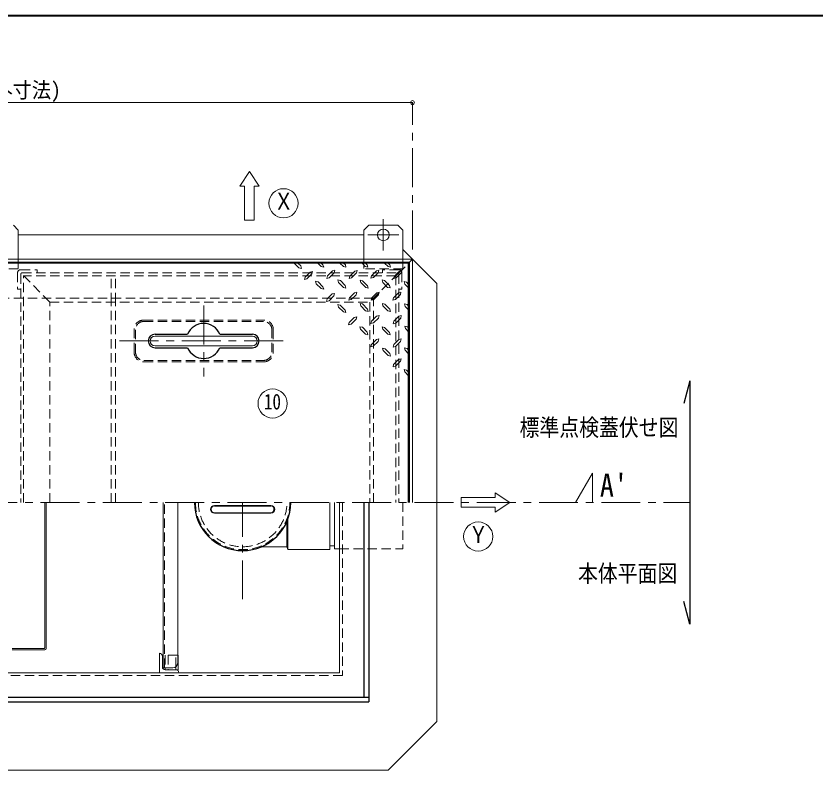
# Model space of a CAD drawing. Units: millimetres at full size, sheet at 1:8; details may follow other scales. Extents: x -1701 to 1539, y -1061 to 1187.
# Drawn here: x -918 to -97, y 412 to 1187 of the extents above; entities that cross this region are included whole.
import ezdxf
from ezdxf.enums import TextEntityAlignment as Align

# ---------------------------------------------------------------- set-up
doc = ezdxf.new("R2010")
doc.units = ezdxf.units.MM
doc.header["$LTSCALE"] = 8
doc.header["$PDMODE"] = 32
doc.header["$PDSIZE"] = 4
doc.linetypes.add('CHAIN1', pattern=[8, 5, -1, 1, -1])
doc.linetypes.add('DASHED1', pattern=[1.8, 1.2, -0.6])
doc.layers.add('0-0_ﾚｲﾔ1', color=4, linetype='Continuous', lineweight=9)
doc.styles.add('ＭＳ ゴシック', font='')
doc.styles.get('ＭＳ ゴシック').set_extended_font_data('MS Gothic')

msp = doc.modelspace()

# ---------------------------------------------------------------- linework, layer by layer
at = {"layer": '0-0_ﾚｲﾔ1', "color": 1, "lineweight": 40}
msp.add_line((1539.028, 1187.237), (-1700.972, 1187.237), dxfattribs=at)
at = {"layer": '0-0_ﾚｲﾔ1'}
for p, q in [((-1360.972, 1098.237), (-510.972, 1098.237)), ((-915.972, 967.237), (-920.972, 972.237)), ((-555.972, 972.237), (-560.972, 967.237)), ((-555.972, 972.237), (-525.972, 972.237)), ((-520.972, 967.237), (-525.972, 972.237)), ((-915.972, 967.237), (-915.972, 937.237)), ((-560.972, 962.237), (-915.972, 962.237)), ((-560.972, 967.237), (-560.972, 937.237)), ((-520.972, 967.237), (-520.972, 937.237)), ((-485.972, 912.237), (-520.972, 947.237)), ((-632.53, 933.237), (-627.673, 928.496)), ((-608.388, 933.237), (-604.772, 929.621)), ((-602.2, 928.978), (-604.772, 929.621)), ((-604.691, 933.237), (-602.923, 931.469)), ((-602.923, 931.469), (-602.2, 928.978)), ((-585.486, 933.237), (-581.87, 929.621)), ((-579.298, 928.897), (-581.87, 929.621)), ((-581.709, 933.237), (-579.941, 931.469)), ((-579.941, 931.469), (-579.298, 928.897)), ((-562.85, 933.237), (-559.45, 929.701)), ((-556.879, 929.058), (-559.45, 929.701)), ((-559.209, 933.237), (-557.522, 931.549)), ((-557.522, 931.549), (-556.879, 929.058)), ((-539.602, 933.237), (-535.986, 929.621)), ((-533.414, 928.897), (-535.986, 929.621)), ((-535.906, 933.237), (-534.138, 931.469)), ((-534.138, 931.469), (-533.414, 928.897)), ((-513.972, 934.237), (-514.972, 933.237)), ((-619.397, 917.005), (-614.334, 922.067)), ((-598.423, 920.058), (-599.066, 917.567)), ((-596.495, 918.21), (-591.432, 923.272)), ((-575.522, 919.978), (-576.164, 917.487)), ((-573.593, 918.13), (-568.531, 923.192)), ((-553.102, 920.138), (-553.745, 917.647)), ((-551.173, 918.29), (-546.111, 923.353)), ((-529.638, 919.978), (-530.281, 917.487)), ((-527.709, 918.13), (-522.647, 923.192)), ((-621.325, 918.853), (-621.968, 916.362)), ((-619.397, 917.005), (-621.968, 916.362)), ((-609.834, 912.103), (-610.477, 914.674)), ((-607.986, 914.031), (-610.477, 914.674)), ((-609.834, 912.103), (-604.772, 907.04)), ((-607.986, 914.031), (-602.923, 908.888)), ((-596.495, 918.21), (-599.066, 917.567)), ((-586.932, 913.308), (-587.575, 915.88)), ((-585.084, 915.237), (-587.575, 915.88)), ((-586.932, 913.308), (-581.87, 908.246)), ((-585.084, 915.237), (-580.022, 910.094)), ((-573.593, 918.13), (-576.164, 917.487)), ((-564.031, 913.228), (-564.673, 915.799)), ((-562.182, 915.156), (-564.673, 915.799)), ((-564.031, 913.228), (-558.968, 908.165)), ((-562.182, 915.156), (-557.12, 910.013)), ((-551.173, 918.29), (-553.745, 917.647)), ((-541.611, 913.388), (-542.254, 915.96)), ((-539.763, 915.317), (-542.254, 915.96)), ((-541.611, 913.388), (-536.548, 908.326)), ((-539.763, 915.317), (-534.7, 910.174)), ((-527.709, 918.13), (-530.281, 917.487)), ((-517.022, 913.63), (-519.593, 914.272)), ((-518.87, 911.701), (-519.593, 914.272)), ((-518.87, 911.701), (-514.972, 907.804)), ((-517.022, 913.63), (-514.972, 911.288)), ((-485.972, 912.237), (-485.972, 687.237)), ((-602.2, 906.397), (-604.772, 907.04)), ((-602.923, 908.888), (-602.2, 906.397)), ((-579.298, 907.603), (-581.87, 908.246)), ((-580.022, 910.094), (-579.298, 907.603)), ((-556.397, 907.522), (-558.968, 908.165)), ((-557.12, 910.013), (-556.397, 907.522)), ((-533.977, 907.683), (-536.548, 908.326)), ((-534.7, 910.174), (-533.977, 907.683)), ((-598.664, 896.353), (-599.307, 893.862)), ((-596.736, 894.505), (-591.673, 899.567)), ((-575.763, 897.558), (-576.406, 895.067)), ((-573.834, 895.71), (-576.406, 895.067)), ((-573.834, 895.71), (-568.772, 900.772)), ((-552.861, 897.478), (-553.504, 894.987)), ((-550.932, 895.63), (-553.504, 894.987)), ((-550.932, 895.63), (-545.87, 900.692)), ((-530.441, 897.638), (-531.084, 895.147)), ((-528.513, 895.79), (-531.084, 895.147)), ((-528.513, 895.79), (-523.45, 900.853)), ((-596.736, 894.505), (-599.307, 893.862)), ((-587.093, 888.076), (-587.736, 890.647)), ((-585.245, 890.005), (-587.736, 890.647)), ((-587.093, 888.076), (-582.031, 883.013)), ((-585.245, 890.005), (-580.182, 884.862)), ((-564.191, 889.281), (-564.834, 891.853)), ((-562.343, 891.21), (-564.834, 891.853)), ((-564.191, 889.281), (-559.129, 884.219)), ((-562.343, 891.21), (-557.281, 886.067)), ((-541.289, 889.201), (-541.932, 891.772)), ((-539.441, 891.13), (-541.932, 891.772)), ((-541.289, 889.201), (-536.227, 884.138)), ((-539.441, 891.13), (-534.379, 885.987)), ((-516.539, 890.647), (-519.111, 891.29)), ((-518.388, 888.719), (-519.111, 891.29)), ((-518.388, 888.719), (-514.972, 885.304)), ((-516.539, 890.647), (-514.972, 889.08)), ((-579.459, 882.371), (-582.031, 883.013)), ((-580.182, 884.862), (-579.459, 882.371)), ((-556.557, 883.576), (-559.129, 884.219)), ((-557.281, 886.067), (-556.557, 883.576)), ((-533.656, 883.496), (-536.227, 884.138)), ((-534.379, 885.987), (-533.656, 883.496)), ((-575.923, 872.326), (-576.566, 869.835)), ((-573.995, 870.478), (-576.566, 869.835)), ((-573.995, 870.478), (-568.932, 875.54)), ((-553.022, 873.531), (-553.664, 871.04)), ((-551.093, 871.683), (-553.664, 871.04)), ((-551.093, 871.683), (-546.031, 876.746)), ((-530.12, 873.451), (-530.763, 870.96)), ((-528.191, 871.603), (-530.763, 870.96)), ((-528.191, 871.603), (-523.129, 876.665)), ((-564.352, 865.335), (-564.995, 867.906)), ((-562.504, 867.263), (-564.995, 867.906)), ((-564.352, 865.335), (-559.289, 860.272)), ((-562.504, 867.263), (-557.441, 862.121)), ((-557.441, 862.121), (-556.718, 859.63)), ((-541.45, 865.255), (-542.093, 867.826)), ((-539.602, 867.183), (-542.093, 867.826)), ((-541.45, 865.255), (-536.388, 860.192)), ((-539.602, 867.183), (-534.539, 862.04)), ((-534.539, 862.04), (-533.816, 859.549)), ((-516.218, 867.826), (-518.789, 868.469)), ((-518.147, 865.897), (-518.789, 868.469)), ((-518.147, 865.897), (-514.972, 862.723)), ((-516.218, 867.826), (-514.972, 866.58)), ((-556.718, 859.63), (-559.289, 860.272)), ((-533.816, 859.549), (-536.388, 860.192)), ((-553.182, 849.585), (-553.825, 847.094)), ((-551.254, 847.737), (-553.825, 847.094)), ((-551.254, 847.737), (-546.191, 852.799)), ((-539.2, 845.246), (-541.772, 845.888)), ((-541.048, 843.317), (-541.772, 845.888)), ((-530.281, 849.505), (-530.923, 847.013)), ((-528.352, 847.656), (-530.923, 847.013)), ((-528.352, 847.656), (-523.289, 852.719)), ((-516.62, 845.567), (-519.191, 846.21)), ((-518.468, 843.638), (-519.191, 846.21)), ((-516.62, 845.567), (-514.972, 843.92)), ((-541.048, 843.317), (-535.986, 838.335)), ((-539.2, 845.246), (-534.138, 840.183)), ((-533.414, 837.612), (-535.986, 838.335)), ((-534.138, 840.183), (-533.414, 837.612)), ((-518.468, 843.638), (-514.972, 840.003)), ((-530.361, 829.094), (-531.004, 826.522)), ((-530.361, 829.094), (-525.298, 834.156)), ((-528.432, 827.246), (-523.45, 832.308)), ((-528.432, 827.246), (-531.004, 826.522)), ((-517.022, 823.308), (-519.593, 823.951)), ((-518.87, 821.38), (-519.593, 823.951)), ((-518.87, 821.38), (-514.972, 817.326)), ((-517.022, 823.308), (-514.972, 821.259)), ((-888.722, 687.237), (-888.722, 537.987)), ((-887.222, 687.237), (-887.222, 537.237)), ((-714.487, 684.237), (-656.458, 684.237)), ((-595.972, 687.237), (-595.972, 638.737)), ((-590.972, 687.237), (-590.972, 639.737)), ((-714.487, 676.237), (-656.458, 676.237)), ((-639.972, 667.743), (-639.972, 641.737)), ((-638.972, 670.266), (-638.972, 638.737)), ((-595.972, 642.737), (-590.972, 642.737)), ((-595.972, 638.737), (-638.972, 638.737)), ((-590.972, 639.737), (-585.972, 639.737)), ((-889.472, 537.237), (-922.222, 537.237)), ((-888.722, 535.737), (-922.222, 535.737)), ((-764.972, 517.237), (-764.972, 515.237))]:
    msp.add_line(p, q, dxfattribs=at)
at = {"layer": '0-0_ﾚｲﾔ1', "linetype": 'CHAIN1'}
for p, q in [((-510.972, 947.237), (-510.972, 1098.237)), ((-540.972, 978.237), (-540.972, 946.237)), ((-556.972, 962.237), (-524.972, 962.237)), ((-725.472, 889.737), (-725.472, 816.737)), ((-811.972, 853.237), (-638.972, 853.237)), ((-343.472, 687.237), (-325.972, 717.237)), ((-325.972, 687.237), (-325.972, 717.237)), ((-1596.972, 687.237), (-225.972, 687.237)), ((-685.472, 587.737), (-685.472, 687.237))]:
    msp.add_line(p, q, dxfattribs=at)
at = {"layer": '0-0_ﾚｲﾔ1', "color": 7, "lineweight": 18}
for p, q in [((-678.472, 1027.237), (-688.472, 1012.237)), ((-668.472, 1012.237), (-678.472, 1027.237)), ((-683.472, 1012.237), (-688.472, 1012.237)), ((-668.472, 1012.237), (-673.472, 1012.237)), ((-673.472, 1012.237), (-673.472, 977.237)), ((-510.972, 937.237), (-1360.972, 937.237)), ((-513.972, 934.237), (-510.972, 937.237)), ((-510.972, 937.237), (-510.972, 687.237)), ((-513.972, 934.237), (-1357.972, 934.237)), ((-513.972, 934.237), (-513.972, 687.237)), ((-775.472, 858.237), (-675.472, 858.237)), ((-775.472, 848.237), (-675.472, 848.237)), ((-425.972, 692.237), (-425.972, 697.237)), ((-410.972, 687.237), (-425.972, 697.237)), ((-767.222, 517.237), (-767.222, 687.237)), ((-752.222, 522.237), (-752.222, 687.237)), ((-585.972, 687.237), (-585.972, 512.237)), ((-485.972, 687.237), (-485.972, 462.237)), ((-425.972, 682.237), (-460.972, 682.237)), ((-425.972, 677.237), (-410.972, 687.237)), ((-425.972, 677.237), (-425.972, 682.237)), ((-770.972, 532.237), (-770.972, 512.237)), ((-767.972, 518.237), (-767.972, 529.237)), ((-752.222, 530.237), (-751.851, 530.237)), ((-751.851, 515.237), (-751.851, 530.237)), ((-757.222, 517.237), (-767.222, 517.237)), ((-753.972, 515.237), (-753.972, 518.437)), ((-585.972, 512.237), (-1108.972, 512.237)), ((-764.972, 515.237), (-751.851, 515.237)), ((-535.972, 412.237), (-485.972, 462.237)), ((-535.972, 412.237), (-1335.972, 412.237))]:
    msp.add_line(p, q, dxfattribs=at)
at = {"layer": '0-0_ﾚｲﾔ1', "linetype": 'DASHED1'}
for p, q in [((-915.972, 937.237), (-915.972, 927.237)), ((-560.972, 937.237), (-560.972, 927.237)), ((-520.972, 937.237), (-520.972, 927.237)), ((-525.441, 922.768), (-514.972, 933.237)), ((-915.972, 927.237), (-955.972, 927.237)), ((-916.672, 923.237), (-916.672, 906.437)), ((-913.472, 926.437), (-896.672, 926.437)), ((-527.972, 920.237), (-910.472, 920.237)), ((-910.472, 687.237), (-910.472, 920.237)), ((-896.672, 926.437), (-896.672, 923.237)), ((-820.472, 893.237), (-820.472, 920.237)), ((-815.972, 893.237), (-815.972, 920.237)), ((-520.972, 927.237), (-560.972, 927.237)), ((-541.772, 926.437), (-541.772, 923.237)), ((-524.972, 926.437), (-541.772, 926.437)), ((-527.972, 920.237), (-527.972, 687.237)), ((-521.772, 923.237), (-521.772, 906.437)), ((-913.472, 906.437), (-916.672, 906.437)), ((-524.972, 906.437), (-521.772, 906.437)), ((-550.972, 897.237), (-1320.972, 897.237)), ((-550.972, 687.237), (-550.972, 897.237)), ((-765.722, 517.237), (-765.722, 687.237)), ((-582.972, 687.237), (-582.972, 509.237)), ((-520.972, 687.237), (-520.972, 639.737)), ((-585.972, 639.737), (-520.972, 639.737)), ((-752.222, 530.237), (-764.972, 530.237)), ((-764.972, 530.237), (-764.972, 517.237)), ((-761.972, 530.237), (-761.972, 515.237)), ((-753.972, 518.437), (-753.972, 530.237)), ((-582.972, 509.237), (-1288.972, 509.237))]:
    msp.add_line(p, q, dxfattribs=at)
at = {"layer": '0-0_ﾚｲﾔ1', "color": 5, "lineweight": 25}
for p, q in [((-514.972, 933.237), (-1356.972, 933.237)), ((-514.972, 687.237), (-514.972, 933.237)), ((-775.472, 860.237), (-742.056, 860.237)), ((-708.889, 860.237), (-675.472, 860.237)), ((-775.472, 846.237), (-742.056, 846.237)), ((-708.889, 846.237), (-675.472, 846.237)), ((-225.972, 812.237), (-232.184, 789.054)), ((-225.972, 812.237), (-225.972, 562.237)), ((-714.487, 683.737), (-656.458, 683.737)), ((-560.972, 687.237), (-560.972, 487.237)), ((-555.972, 687.237), (-555.972, 482.237)), ((-714.487, 676.737), (-656.458, 676.737)), ((-225.972, 562.237), (-232.184, 585.419)), ((-1315.972, 487.237), (-555.972, 487.237)), ((-1315.972, 482.237), (-555.972, 482.237))]:
    msp.add_line(p, q, dxfattribs=at)
at = {"layer": '0-0_ﾚｲﾔ1', "color": 7, "linetype": 'DASHED1', "lineweight": 18}
for p, q in [((-913.472, 921.637), (-913.472, 687.237)), ((-883.472, 893.237), (-913.004, 922.768)), ((-911.872, 923.237), (-526.572, 923.237)), ((-525.441, 922.768), (-554.972, 893.237)), ((-524.972, 921.637), (-524.972, 687.237)), ((-883.472, 893.237), (-554.972, 893.237)), ((-883.472, 687.237), (-883.472, 893.237)), ((-820.472, 687.237), (-820.472, 893.237)), ((-815.972, 687.237), (-815.972, 893.237)), ((-554.972, 893.237), (-554.972, 687.237)), ((-786.972, 874.737), (-663.972, 874.737)), ((-786.972, 873.237), (-663.972, 873.237)), ((-796.972, 841.737), (-796.972, 864.737)), ((-795.472, 864.737), (-795.472, 841.737)), ((-655.472, 841.737), (-655.472, 864.737)), ((-653.972, 864.737), (-653.972, 841.737)), ((-786.972, 833.237), (-663.972, 833.237)), ((-786.972, 831.737), (-663.972, 831.737))]:
    msp.add_line(p, q, dxfattribs=at)
at = {"layer": '0-0_ﾚｲﾔ1', "color": 7, "lineweight": 18}
for points in [[(-683.472, 1012.237), (-683.472, 977.237), (-673.472, 977.237)], [(-425.972, 692.237), (-460.972, 692.237), (-460.972, 682.237)]]:
    msp.add_lwpolyline(points, dxfattribs=at)
at = {"layer": '0-0_ﾚｲﾔ1'}
for points in [[(-628.718, 933.237), (-625.825, 930.344), (-625.102, 927.772), (-627.673, 928.496)], [(-621.325, 918.853), (-616.182, 923.996), (-613.691, 924.638), (-614.334, 922.067)], [(-598.423, 920.058), (-593.281, 925.201), (-590.789, 925.844), (-591.432, 923.272)], [(-575.522, 919.978), (-570.379, 925.121), (-567.888, 925.763), (-568.531, 923.192)], [(-553.102, 920.138), (-547.959, 925.281), (-545.468, 925.924), (-546.111, 923.353)], [(-529.638, 919.978), (-524.495, 925.121), (-522.004, 925.763), (-522.647, 923.192)], [(-575.763, 897.558), (-570.62, 902.701), (-568.129, 903.344), (-568.772, 900.772)], [(-552.861, 897.478), (-547.718, 902.621), (-545.227, 903.263), (-545.87, 900.692)], [(-530.441, 897.638), (-525.298, 902.781), (-522.807, 903.424), (-523.45, 900.853)], [(-598.664, 896.353), (-593.522, 901.496), (-591.031, 902.138), (-591.673, 899.567)], [(-553.022, 873.531), (-547.879, 878.674), (-545.388, 879.317), (-546.031, 876.746)], [(-530.12, 873.451), (-524.977, 878.594), (-522.486, 879.237), (-523.129, 876.665)], [(-575.923, 872.326), (-570.781, 877.469), (-568.289, 878.112), (-568.932, 875.54)], [(-553.182, 849.585), (-548.039, 854.728), (-545.548, 855.371), (-546.191, 852.799)], [(-530.281, 849.505), (-525.138, 854.647), (-522.647, 855.29), (-523.289, 852.719)], [(-525.298, 834.156), (-522.727, 834.88), (-523.45, 832.308)], [(-665.979, 641.737), (-639.972, 641.737), (-638.972, 638.737)]]:
    msp.add_lwpolyline(points, dxfattribs=at)
at = {"layer": '0-0_ﾚｲﾔ1', "color": 7, "lineweight": 18}
for centre in [(-643.472, 994.737), (-654.661, 788.944), (-443.472, 652.237)]:
    msp.add_circle(centre, 15, dxfattribs=at)
at = {"layer": '0-0_ﾚｲﾔ1'}
msp.add_circle((-540.972, 962.237), 6, dxfattribs=at)
at = {"layer": '0-0_ﾚｲﾔ1', "linetype": 'DASHED1'}
for centre, start, end in [((-913.472, 923.237), 90, 180), ((-524.972, 923.237), 0, 90)]:
    msp.add_arc(centre, 3.2, start, end, dxfattribs=at)
at = {"layer": '0-0_ﾚｲﾔ1', "color": 7, "linetype": 'DASHED1', "lineweight": 18}
for centre, radius, start, end in [((-911.872, 921.637), 1.6, 90, 180), ((-526.572, 921.637), 1.6, 0, 90), ((-786.972, 864.737), 10, 90, 180), ((-786.972, 864.737), 8.5, 90, 180), ((-663.972, 864.737), 10, 0, 90), ((-663.972, 864.737), 8.5, 0, 90), ((-786.972, 841.737), 10, 180, 270), ((-786.972, 841.737), 8.5, 180, 270), ((-663.972, 841.737), 10, 270, 0), ((-663.972, 841.737), 8.5, 270, 0), ((-685.472, 687.237), 48.5, 180, 0), ((-685.472, 687.237), 45.5, 180, 0)]:
    msp.add_arc(centre, radius, start, end, dxfattribs=at)
at = {"layer": '0-0_ﾚｲﾔ1', "color": 5, "lineweight": 25}
for centre, radius, start, end in [((-725.472, 853.237), 18, 22.88538, 157.11462), ((-775.472, 853.237), 7, 90, 270), ((-675.472, 853.237), 7, 270, 90), ((-725.472, 853.237), 18, 202.88538, 337.11462), ((-685.472, 687.237), 49.5, 180, 0), ((-714.487, 680.237), 3.5, 90, 270), ((-656.458, 680.237), 3.5, 270, 90)]:
    msp.add_arc(centre, radius, start, end, dxfattribs=at)
at = {"layer": '0-0_ﾚｲﾔ1', "color": 7, "lineweight": 18}
for centre, radius, start, end in [((-775.472, 853.237), 5, 90, 270), ((-675.472, 853.237), 5, 270, 90), ((-770.972, 529.237), 3, 0, 90), ((-764.972, 518.237), 3, 180, 270), ((-757.222, 522.237), 5, 270, 0), ((-753.972, 512.237), 3, 0, 90)]:
    msp.add_arc(centre, radius, start, end, dxfattribs=at)
at = {"layer": '0-0_ﾚｲﾔ1'}
for centre, radius, start, end in [((-714.487, 680.237), 4, 90, 270), ((-656.458, 680.237), 4, 270, 90), ((-889.472, 537.987), 0.75, 270, 0), ((-888.722, 537.237), 1.5, 270, 0)]:
    msp.add_arc(centre, radius, start, end, dxfattribs=at)
at = {"layer": '0-0_ﾚｲﾔ1', "color": 1}
msp.add_point((-510.972, 1098.237), dxfattribs=at)

# ---------------------------------------------------------------- texts
at = {"layer": '0-0_ﾚｲﾔ1', "color": 7, "style": 'ＭＳ ゴシック'}
for s, height, width, p in [('850(枠外寸法)', 16.13, 0.9, (-1000.972, 1098.237)), ('Ｘ', 17.6, 0.85, (-653.472, 982.737)), ('10', 16.13, 0.8, (-663.661, 777.944)), ('標準点検蓋伏せ図', 17.6, 0.85, (-400.972, 750.237)), ("A'", 23.46, 0.9, (-318.472, 686.237)), ('Ｙ', 17.6, 0.85, (-453.472, 640.237)), ('本体平面図', 17.6, 0.85, (-340.972, 600.237))]:
    msp.add_text(s, height=height, dxfattribs=dict(at, width=width)).set_placement(p, align=Align.BOTTOM_LEFT)

doc.saveas('drawing.dxf')
